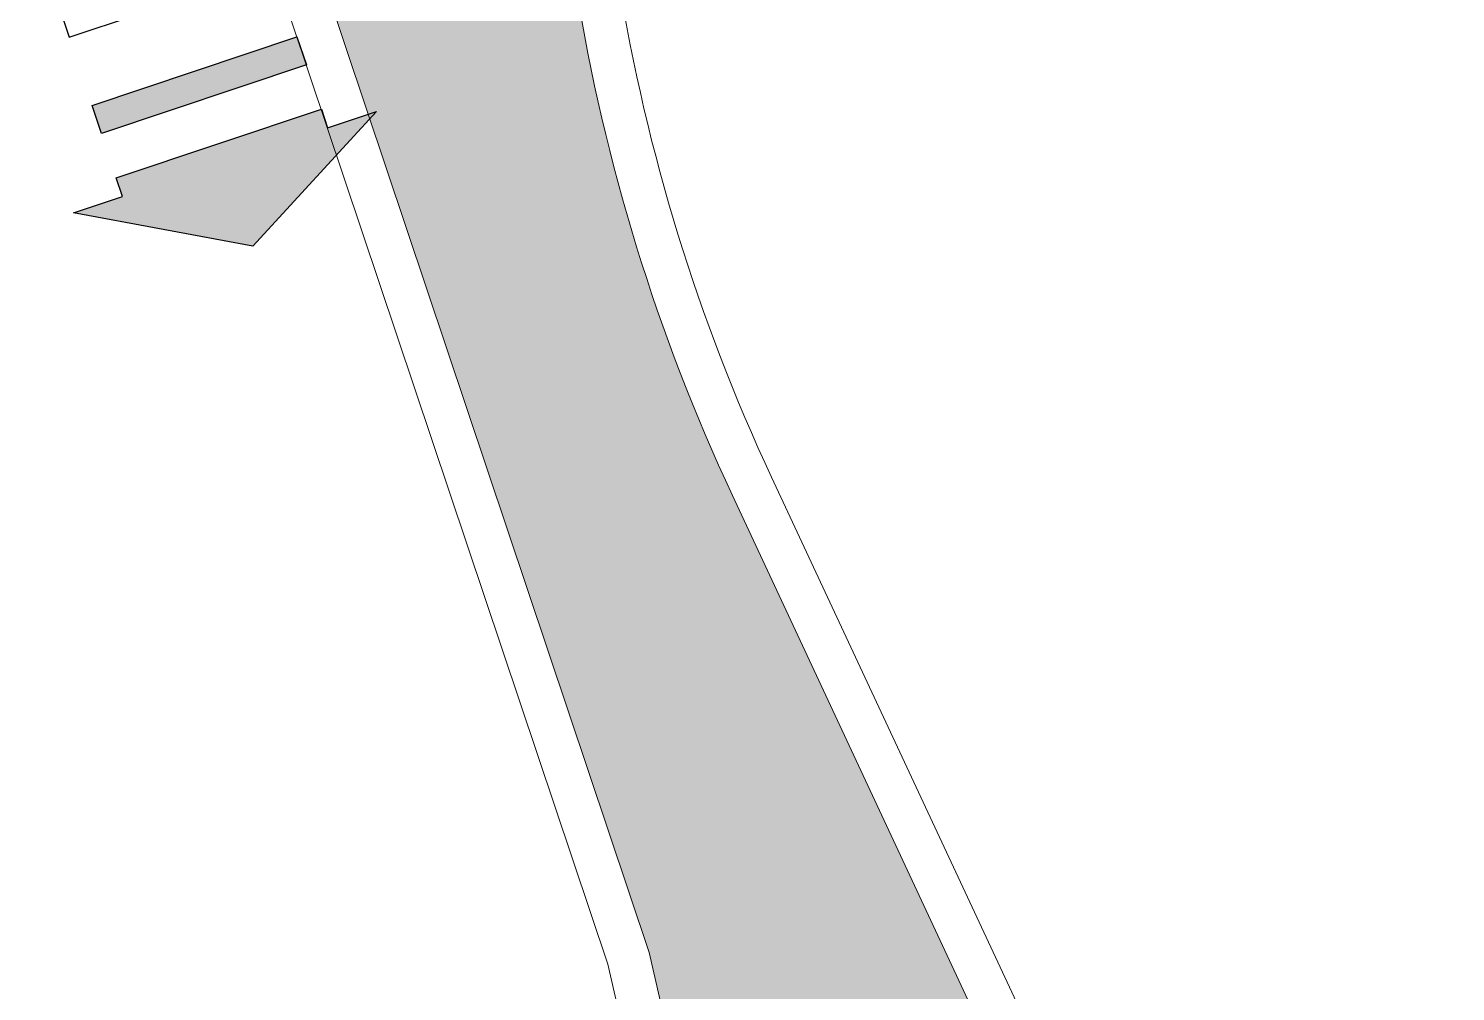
# Model space of a CAD drawing. Header units: metres. Extents: x 563299 to 571118, y 2063753 to 2067384.
# Drawn here: x 568165.6 to 568264.7, y 2065725.2 to 2065792.2 of the extents above; entities that cross this region are included whole.
import ezdxf

# ---------------------------------------------------------------- set-up
doc = ezdxf.new("R2010")
doc.units = ezdxf.units.M
doc.layers.add('datKeSog', color=251, linetype='CONTINUOUS', lineweight=13)
doc.layers.add('datMatNc', color=150, linetype='CONTINUOUS', lineweight=13)
for name, color, linetype in [('hacth sdd', 8, 'CONTINUOUS'), ('hatchViaHe+LogDg', 129, 'CONTINUOUS'), ('LogDg', 7, 'CONTINUOUS'), ('ViaHeS', 32, 'CONTINUOUS')]:
    doc.layers.add(name, color=color, linetype=linetype)

msp = doc.modelspace()

# ---------------------------------------------------------------- hatches: boundary and pattern name
at = {"layer": 'hacth sdd'}
h = msp.add_hatch(dxfattribs=at)
h.set_pattern_fill('DASH', color=152, scale=0.5, style=0)
h.set_pattern_definition([(0, (0, 0), (1.5875, 1.5875), [1.5875, -1.5875])])
edge = h.paths.add_edge_path()
edge.add_line((568193.6505004644, 2065856.758662094), (568189.2342225392, 2065859.482442441))
edge.add_line((568189.2342225392, 2065859.482442441), (568174.4753089527, 2065854.827631242))
edge.add_line((568174.4753089527, 2065854.827631242), (568170.522490681, 2065848.377432168))
edge.add_arc((568357.3280734743, 2065880.219609237), 189.5000000085253, 189.6734497262102, 201.1426472885208)
edge.add_line((568180.5842057121, 2065811.86863842), (568208.6995510077, 2065727.951614693))
edge.add_line((568208.6995510077, 2065727.951614693), (568220.8163196638, 2065675.090030885))
edge.add_line((568220.8163196638, 2065675.090030885), (568228.5338493477, 2065669.948930883))
edge.add_arc((568225.7618117412, 2065665.7877042), 5.000000000007709, 9.047145190574724, 56.33008398646518, ccw=False)
edge.add_arc((568113.6738327895, 2065647.940156049), 118.5000000020039, -19.28655156632368, 9.047145189809214, ccw=False)
edge.add_arc((568220.804030458, 2065610.451881239), 4.999999999207973, 301.19166714606973, 340.71388241397705, ccw=False)
edge.add_line((568223.3935434744, 2065606.174683286), (568213.2485414062, 2065600.032668071))
edge.add_arc((568113.6738327942, 2065647.940156046), 110.4999999966941, 325.92360930828585, 334.3068134902207, ccw=False)
edge.add_line((568205.2000193765, 2065586.027256187), (568182.896286571, 2065553.055523077))
edge.add_arc((568257.0283562478, 2065502.908875678), 89.49999999945773, 145.9236093080285, 198.3102895883505)
edge.add_line((568172.0598241874, 2065474.791291155), (568194.6775002934, 2065406.442933003))
edge.add_arc((567994.8353103605, 2065340.311630858), 210.5000000010879, 1.593749963574794, 18.310289587852026, ccw=False)
edge.add_line((568205.2538794657, 2065346.166182606), (568208.1164938697, 2065243.280897305))
edge.add_arc((568397.5431867196, 2065248.551384507), 189.4999999984741, 181.5937499635882, 204.1279011943548)
edge.add_line((568224.5988115343, 2065171.088534759), (568254.9450554942, 2065103.337190497))
edge.add_arc((568427.8894306803, 2065180.800040248), 189.500000000206, 204.1279011948966, 217.31119752444)
edge.add_line((568277.1696515235, 2065065.935780484), (568306.7209427588, 2065027.159888854))
edge.add_arc((568377.9052184037, 2065081.409763518), 89.5000000006386, 217.3111975240138, 242.4448554346309)
edge.add_line((568336.5023298655, 2065002.062105576), (568401.0987446173, 2064968.356281998))
edge.add_arc((568349.9812118453, 2064870.390737836), 110.4999999980994, 53.84199000585198, 62.4448554363679, ccw=False)
edge.add_line((568415.1777717753, 2064959.607656483), (568428.2484961511, 2064958.097999002))
edge.add_arc((568427.6748142254, 2064953.131019131), 4.999999999112481, 46.80172715165219, 83.4115796131228, ccw=False)
edge.add_arc((568349.9812118463, 2064870.390737838), 118.4999999954843, 28.152946354287792, 46.80172716072849, ccw=False)
edge.add_line((568454.4616229425, 2064926.302218735), (568469.5416706443, 2064898.049994633))
edge.add_line((568469.5416706443, 2064898.049994633), (568462.4841124291, 2064894.282917245))
edge.add_line((568462.4841124291, 2064894.282917245), (568464.6790328308, 2064890.170769573))
edge.add_line((568464.6790328308, 2064890.170769573), (568471.4202055837, 2064888.158735748))
edge.add_line((568471.4202055837, 2064888.158735748), (568497.488058064, 2064902.413177661))
edge.add_line((568497.488058064, 2064902.413177661), (568499.2817431292, 2064907.939709477))
edge.add_line((568499.2817431292, 2064907.939709477), (568488.454312469, 2064930.776523851))
edge.add_arc((568428.8177141399, 2064902.501514795), 65.99999997987841, 25.36664806041771, 57.09931685425117)
edge.add_line((568464.6678885431, 2064957.915998395), (568414.2926725843, 2064990.506039127))
edge.add_arc((568351.2832751585, 2064893.110886144), 115.9999999504489, 57.09931685562351, 67.91540200452455)
edge.add_line((568394.8963964973, 2065000.599935054), (568352.8414599613, 2065017.663506353))
edge.add_arc((568384.4233754267, 2065095.500403877), 84.00000000444403, 209.1388707834907, 247.9154020059637, ccw=False)
edge.add_line((568311.0542406358, 2065054.598447191), (568256.8346790611, 2065151.856442755))
edge.add_arc((568373.87591788, 2065217.104802215), 133.9999999867276, 179.8760983085742, 209.1388707802954, ccw=False)
edge.add_line((568239.8762312102, 2065217.394575979), (568240.0588309933, 2065301.833936747))
edge.add_arc((568124.0591021159, 2065302.084785701), 116.0000001069477, 359.8760982969602, 375.1454592622165)
edge.add_line((568236.0299163598, 2065332.392157451), (568201.3031942445, 2065460.690294942))
edge.add_arc((568306.517148917, 2065489.16877357), 109.0000000126942, 155.2905296896661, 195.1454592751487, ccw=False)
edge.add_line((568207.4972873691, 2065534.732652046), (568250.2902979966, 2065627.730836762))
edge.add_arc((568190.3333176202, 2065655.319974187), 65.99999999807393, 335.2905296862297, 385.0087042855164)
edge.add_line((568250.1453934411, 2065683.221866341), (568214.4666010971, 2065759.704945696))
edge.add_arc((568335.903239877, 2065816.354241913), 134.0000000000409, 189.1660658887518, 205.0087042973626, ccw=False)
edge.add_line((568203.6143148901, 2065795.008508713), (568193.6505004644, 2065856.758662094))
at = {"layer": 'hatchViaHe+LogDg'}
for points in [[(568169.9980752423, 2065786.804998888), (568184.2210367355, 2065791.570223579), (568184.8997191965, 2065789.641887022), (568170.6478786103, 2065784.865504139)], [(568186.3541770092, 2065785.252029757), (568189.7482928204, 2065786.389185649), (568181.1617730915, 2065777.040025808), (568168.7082206104, 2065779.338490985), (568172.1023364221, 2065780.475646874), (568171.6691341773, 2065781.768643375), (568185.9209747628, 2065786.545026257)]]:
    msp.add_hatch(color=158, dxfattribs=at).paths.add_polyline_path(points)

# ---------------------------------------------------------------- linework, layer by layer
at = {"layer": 'datKeSog', "elevation": 3.0256135e-09}
for points in [[(568210.2226046592, 2065533.478600345), (568253.0156152864, 2065626.47678506, 0.2204048806140073), (568252.8641241603, 2065684.490134166), (568217.1853318159, 2065760.973213523, -0.0692368680842487), (568206.5760072408, 2065795.486398263), (568204.1934857283, 2065810.251935089), (568197.0251424896, 2065854.677320346), (568193.6505004646, 2065856.758662095), (568203.6143148904, 2065795.008508713, 0.06923686808621751), (568214.4666010974, 2065759.704945696), (568250.1453934413, 2065683.221866341, -0.2204048806119813), (568250.2902979968, 2065627.730836762), (568207.4972873693, 2065534.732652046, 0.175674383971344)], [(568180.4114127274, 2065554.736416286), (568202.7151455329, 2065587.708149396, 0.03865910023112222), (568210.9261282829, 2065602.133595146), (568221.839835664, 2065608.741002058, 0.1741761845432862), (568222.6917872443, 2065609.791294899, 0.1242628888372157), (568227.7369303132, 2065666.10219844, 0.209288595874342), (568226.8706267839, 2065667.452194873), (568218.1590218644, 2065673.255506801), (568205.8082416996, 2065727.13800793), (568177.7613207418, 2065810.850802729, -0.04557562326371695), (568168.1652667192, 2065844.53091994), (568170.5224906813, 2065848.377432168, 0.05008563320081556), (568180.5842057129, 2065811.868638418), (568208.6995510076, 2065727.951614695), (568220.816319664, 2065675.090030885), (568228.533849348, 2065669.948930883, -0.2092885958689688), (568230.6996081709, 2065666.573939801, -0.1242628888371099), (568225.5234224248, 2065608.800415388, -0.174176184541417), (568223.3935434741, 2065606.174683286), (568213.2485414065, 2065600.032668071, -0.03659495146642077), (568205.2000193768, 2065586.027256187), (568182.8962865713, 2065553.055523077, 0.2326460248800597)]]:
    msp.add_lwpolyline(points, format="xyb", dxfattribs=at)
at = {"layer": 'datMatNc', "elevation": 3.0256135e-09}
msp.add_lwpolyline([(568207.4972873691, 2065534.732652046), (568250.2902979966, 2065627.730836762, 0.2204048806119813), (568250.1453934411, 2065683.221866341), (568214.4666010971, 2065759.704945696, -0.06923686808621751), (568203.6143148901, 2065795.008508713), (568193.6505004644, 2065856.758662094), (568189.2342225392, 2065859.482442441), (568174.4753089527, 2065854.827631242), (568170.522490681, 2065848.377432168, 0.05008563319822313), (568180.5842057121, 2065811.86863842), (568208.6995510077, 2065727.951614693), (568220.8163196638, 2065675.090030885), (568228.5338493477, 2065669.948930883, -0.2092885958689688), (568230.6996081707, 2065666.573939801, -0.124262804128841), (568225.5234354846, 2065608.80045271, -0.1741782215518309), (568223.3935434744, 2065606.174683286), (568213.2485414062, 2065600.032668071, -0.0365949514670111), (568205.2000193765, 2065586.027256187), (568182.896286571, 2065553.055523077, 0.2326460248836342)], format="xyb", dxfattribs=at)
at = {"layer": 'LogDg', "ltscale": 0.75}
msp.add_lwpolyline([(568169.9980752422, 2065786.804998889), (568184.2210367353, 2065791.570223579), (568184.8997191964, 2065789.641887023), (568170.6478786103, 2065784.865504139)], close=True, dxfattribs=at)
at = {"layer": 'LogDg', "ltscale": 0.75, "elevation": 2.9480624e-09}
msp.add_lwpolyline([(568186.3541770091, 2065785.252029757), (568189.7482928203, 2065786.389185649), (568181.1617730914, 2065777.040025809), (568168.7082206103, 2065779.338490985), (568172.102336422, 2065780.475646874), (568171.669134177, 2065781.768643375), (568185.9209747626, 2065786.545026258)], close=True, dxfattribs=at)
at = {"layer": 'ViaHeS', "elevation": 3.0256135e-09}
msp.add_lwpolyline([(568075.441841973, 2066144.743934586), (568124.2253541802, 2066062.63964137, -0.1204742280587071), (568147.8668471931, 2065974.310759284), (568149.6384777902, 2065892.795292557), (568142.1827697512, 2065882.390903141), (568119.6044601984, 2065875.269934003), (568130.4326981903, 2065840.937063778), (568144.7380789092, 2065845.448835324), (568153.7675006608, 2065839.978545641, 0.0429791116498048), (568163.6444423199, 2065805.768947546), (568168.4096670116, 2065791.545986053), (568182.6326285048, 2065796.311210744), (568177.7613207417, 2065810.850802729, -0.045575623263717), (568168.1652667191, 2065844.53091994), (568174.4753089527, 2065854.827631242), (568189.2342225391, 2065859.482442441), (568197.0251424896, 2065854.677320345), (568204.1934857286, 2065810.251935089), (568216.0402551304, 2065812.163493285), (568208.5975220839, 2065858.289393222), (568214.1187129316, 2065867.427107141)], format="xyb", dxfattribs=at)

doc.saveas('drawing.dxf')
